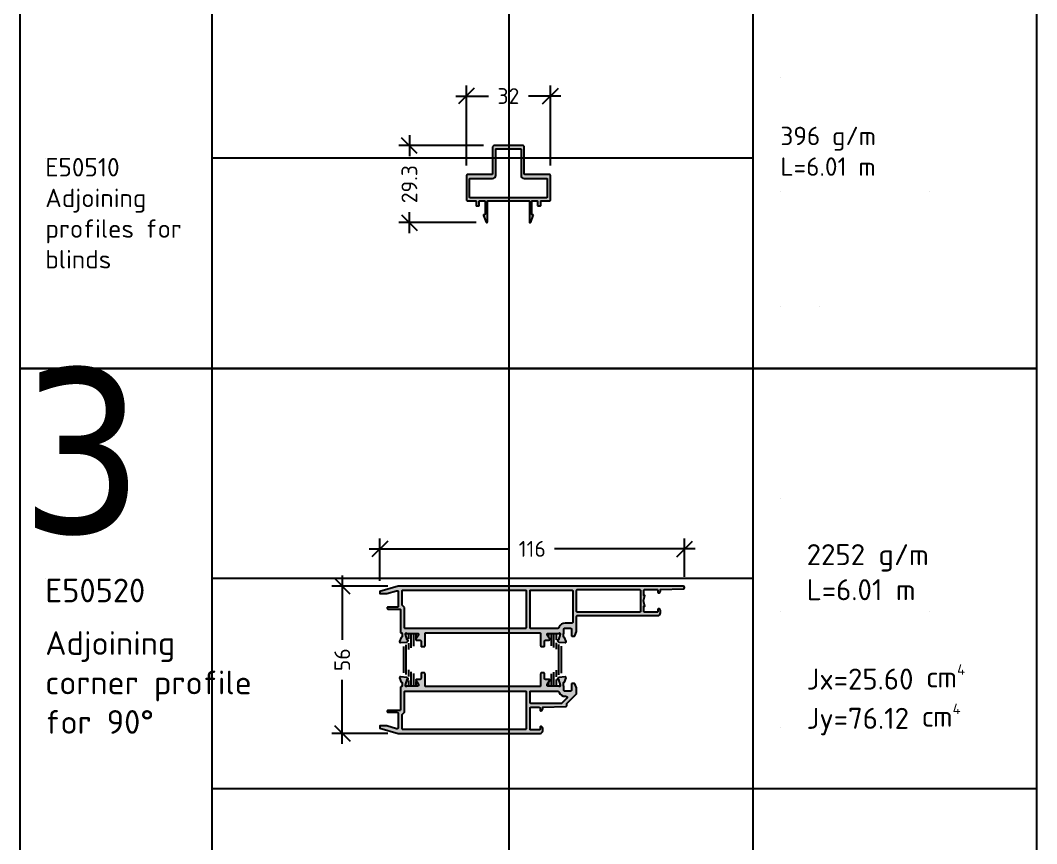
# Model space of a CAD drawing. Extents: x -4122 to 3414, y -5760 to 3840.
# Drawn here: x 555.1 to 941.9, y -180.8 to 132.4 of the extents above; entities that cross this region are included whole.
import ezdxf

# ---------------------------------------------------------------- set-up
doc = ezdxf.new("R2010")
doc.units = 0
doc.layers.get('0').update_dxf_attribs({"linetype": 'CONTINUOUS'})
doc.layers.get('DEFPOINTS').update_dxf_attribs({"linetype": 'CONTINUOUS'})
for name, color, linetype in [('ALUM', 7, 'CONTINUOUS'), ('DIM', 94, 'CONTINUOUS'), ('ETEM_AL-HATCH-2', 253, 'CONTINUOUS'), ('HATCH', 253, 'CONTINUOUS'), ('POLYAMIDS_HATCH', 7, 'CONTINUOUS'), ('TEXT', 7, 'CONTINUOUS'), ('UNMOVABLE', 4, 'CONTINUOUS')]:
    doc.layers.add(name, color=color, linetype=linetype)
doc.styles.add('ETEM_NAN', font='isocpeur.ttf')
doc.styles.get("Standard").update_dxf_attribs({"font": 'tahoma.ttf'})
doc.dimstyles.new('ETEM_ARCHITECTURE_STYLE$0', dxfattribs={"dimtxt": 2, "dimasz": 1, "dimexe": 1, "dimexo": 1, "dimgap": 1, "dimtad": 0, "dimdec": 1, "dimtxsty": 'ETEM_NAN', "dimblk": 'OBLIQUE', "dimcen": 0, "dimdle": 1, "dimclrd": 7, "dimclre": 7, "dimclrt": 7, "dimazin": 3, "dimtfac": 1, "dimtdec": 1, "dimtmove": 0, "dimatfit": 3, "dimtolj": 1, "dimtzin": 0})
pattern_1 = [(90, (-914.4454, -3201.7016), (-0.9525, 2e-16), [])]

# ---------------------------------------------------------------- blocks, each defined once
blk = doc.blocks.new('E_75_TEST_PAGE')
at = {"layer": 'DEFPOINTS'}
for p, q in [((73.06, -160), (73.06, 0)), ((185.93, 0), (185.93, -960)), ((289.27, -49.4), (289.27, -49.4)), ((9.49, -80), (9.49, -80)), ((278.81, -80), (73.06, -80)), ((289.27, -92.6), (289.27, -92.6)), ((345.86, -92.6), (345.86, -92.6)), ((289.27, -136.6), (289.27, -136.6)), ((304.27, -136.6), (304.27, -136.6)), ((73.06, -320), (73.06, -160)), ((73.06, -960), (73.06, -800)), ((289.27, -849.4), (289.27, -849.4)), ((9.49, -880), (9.49, -880)), ((278.81, -880), (73.06, -880)), ((289.27, -892.6), (289.27, -892.6)), ((345.86, -892.6), (345.86, -892.6)), ((289.27, -936.6), (289.27, -936.6)), ((304.27, -936.6), (304.27, -936.6))]:
    blk.add_line(p, q, dxfattribs=at)
at = {"layer": 'DEFPOINTS', "color": 3}
for p, q in [((278.81, 0), (278.81, -960)), ((386.8, -960), (386.8, 0)), ((386.8, -160), (73.06, -160))]:
    blk.add_line(p, q, dxfattribs=at)
blk.add_lwpolyline([(386.8, -960), (0, -960), (0, 0), (386.8, 0)], dxfattribs=at)
blk = doc.blocks.new('_OBLIQUE')
at = {"color": 0, "linetype": 'BYBLOCK'}
blk.add_line((-0.5, -0.5), (0.5, 0.5), dxfattribs=at)
blk = doc.blocks.new('*D48')
at = {"layer": 'DEFPOINTS', "color": 0}
for p in [(735.34, 84.72), (703.15, 55.42), (732.57, 55.42)]:
    blk.add_point(p, dxfattribs=at)
at = {"layer": 'DIM', "color": 7}
for p, q in [((703.15, 88.72), (703.15, 80.67)), ((731.34, 84.72), (699.15, 84.72)), ((703.15, 51.42), (703.15, 59.47)), ((728.57, 55.42), (699.15, 55.42))]:
    blk.add_line(p, q, dxfattribs=at)
at = {"layer": 'DIM', "color": 7, "xscale": 6, "yscale": 6, "zscale": 6}
for p, rotation in [((703.15, 84.72), 90), ((703.15, 55.42), 270)]:
    blk.add_blockref('_OBLIQUE', p, dxfattribs=dict(at, rotation=rotation))
at = {"layer": 'DIM', "color": 7, "insert": (703.15, 70.07), "char_height": 6, "attachment_point": 5, "rotation": 90, "style": 'ETEM_NAN'}
blk.add_mtext('29.3', dxfattribs=at)
blk = doc.blocks.new('*D49')
at = {"layer": 'DEFPOINTS', "color": 0}
for p in [(756.84, 103.58), (724.84, 73.22), (756.84, 73.22)]:
    blk.add_point(p, dxfattribs=at)
at = {"layer": 'DIM', "color": 7}
for p, q in [((724.84, 77.22), (724.84, 107.58)), ((756.84, 77.22), (756.84, 107.58)), ((720.84, 103.58), (733.24, 103.58)), ((760.84, 103.58), (748.44, 103.58))]:
    blk.add_line(p, q, dxfattribs=at)
at = {"layer": 'DIM', "color": 7, "xscale": 6, "yscale": 6, "zscale": 6, "rotation": 180}
blk.add_blockref('_OBLIQUE', (724.84, 103.58), dxfattribs=at)
at = {"layer": 'DIM', "color": 7, "xscale": 6, "yscale": 6, "zscale": 6}
blk.add_blockref('_OBLIQUE', (756.84, 103.58), dxfattribs=at)
at = {"layer": 'DIM', "color": 7, "insert": (740.84, 103.58), "char_height": 6, "attachment_point": 5, "style": 'ETEM_NAN'}
blk.add_mtext('32', dxfattribs=at)
blk = doc.blocks.new('*D275')
at = {"layer": 'DEFPOINTS', "color": 0}
for p in [(807.9, -68.68), (691.89, -84.85), (807.9, -83.35)]:
    blk.add_point(p, dxfattribs=at)
at = {"layer": 'DIM', "color": 7}
for p, q in [((691.89, -80.85), (691.89, -64.68)), ((807.9, -79.35), (807.9, -64.68)), ((687.89, -68.68), (741.4, -68.68)), ((811.9, -68.68), (758.4, -68.68))]:
    blk.add_line(p, q, dxfattribs=at)
at = {"layer": 'DIM', "color": 7, "xscale": 6, "yscale": 6, "zscale": 6, "rotation": 180}
blk.add_blockref('_OBLIQUE', (691.89, -68.68), dxfattribs=at)
at = {"layer": 'DIM', "color": 7, "xscale": 6, "yscale": 6, "zscale": 6}
blk.add_blockref('_OBLIQUE', (807.9, -68.68), dxfattribs=at)
at = {"layer": 'DIM', "color": 7, "insert": (749.9, -68.68), "char_height": 6, "attachment_point": 5, "style": 'ETEM_NAN'}
blk.add_mtext('116', dxfattribs=at)
blk = doc.blocks.new('*D276')
at = {"layer": 'DEFPOINTS', "color": 0}
for p in [(698.89, -82.85), (677.59, -138.85), (698.89, -138.85)]:
    blk.add_point(p, dxfattribs=at)
at = {"layer": 'DIM', "color": 7}
for p, q in [((677.59, -78.85), (677.59, -103.25)), ((694.89, -82.85), (673.59, -82.85)), ((677.59, -142.85), (677.59, -118.45)), ((694.89, -138.85), (673.59, -138.85))]:
    blk.add_line(p, q, dxfattribs=at)
at = {"layer": 'DIM', "color": 7, "xscale": 6, "yscale": 6, "zscale": 6}
for p, rotation in [((677.59, -82.85), 90), ((677.59, -138.85), 270)]:
    blk.add_blockref('_OBLIQUE', p, dxfattribs=dict(at, rotation=rotation))
at = {"layer": 'DIM', "color": 7, "insert": (677.59, -110.85), "char_height": 6, "attachment_point": 5, "rotation": 90, "style": 'ETEM_NAN'}
blk.add_mtext('56', dxfattribs=at)

msp = doc.modelspace()

# ---------------------------------------------------------------- hatches: boundary and pattern name
at = {"layer": 'ETEM_AL-HATCH-2'}
h = msp.add_hatch(color=256, dxfattribs=at)
edge = h.paths.add_edge_path()
edge.add_line((740.84, 63.72), (748.64, 63.72))
edge.add_arc((748.64, 63.52), 0.2, 0, 90, ccw=False)
edge.add_line((748.84, 63.52), (748.84, 55.67))
edge.add_arc((749.08, 55.67), 0.247, 180, 338.5681)
edge.add_line((749.31, 55.58), (750.32, 58.15))
edge.add_arc((750.14, 58.22), 0.2, 338.5681, 450)
edge.add_line((750.14, 58.42), (749.94, 58.42))
edge.add_arc((749.94, 58.62), 0.2, 180, 270, ccw=False)
edge.add_line((749.74, 58.62), (749.74, 63.52))
edge.add_arc((749.94, 63.52), 0.2, 90, 180, ccw=False)
edge.add_line((749.94, 63.72), (751.74, 63.72))
edge.add_arc((751.74, 63.52), 0.2, 0, 90, ccw=False)
edge.add_line((751.94, 63.52), (751.94, 62.02))
edge.add_arc((752.14, 62.02), 0.2, 180, 270)
edge.add_line((752.14, 61.82), (752.94, 61.82))
edge.add_arc((752.94, 62.02), 0.2, 270, 360)
edge.add_line((753.14, 62.02), (753.14, 63.52))
edge.add_arc((753.34, 63.52), 0.2, 90, 180, ccw=False)
edge.add_line((753.34, 63.72), (756.34, 63.72))
edge.add_arc((756.34, 64.22), 0.5, 270, 360)
edge.add_line((756.84, 64.22), (756.84, 68.72))
edge.add_line((756.84, 68.72), (756.84, 73.22))
edge.add_arc((756.34, 73.22), 0.5, 0, 90)
edge.add_line((756.34, 73.72), (747.14, 73.72))
edge.add_arc((747.14, 74.02), 0.3, 180, 270, ccw=False)
edge.add_line((746.84, 74.02), (746.84, 84.22))
edge.add_arc((746.34, 84.22), 0.5, 0, 90)
edge.add_line((746.34, 84.72), (740.84, 84.72))
edge.add_line((740.84, 84.72), (735.34, 84.72))
edge.add_arc((735.34, 84.22), 0.5, 90, 180)
edge.add_line((734.84, 84.22), (734.84, 74.02))
edge.add_arc((734.54, 74.02), 0.3, -90, 0, ccw=False)
edge.add_line((734.54, 73.72), (725.34, 73.72))
edge.add_arc((725.34, 73.22), 0.5, 90, 180)
edge.add_line((724.84, 73.22), (724.84, 68.72))
edge.add_line((724.84, 68.72), (724.84, 64.22))
edge.add_arc((725.34, 64.22), 0.5, 180, 270)
edge.add_line((725.34, 63.72), (728.34, 63.72))
edge.add_arc((728.34, 63.52), 0.2, 0, 90, ccw=False)
edge.add_line((728.54, 63.52), (728.54, 62.02))
edge.add_arc((728.74, 62.02), 0.2, 180, 270)
edge.add_line((728.74, 61.82), (729.54, 61.82))
edge.add_arc((729.54, 62.02), 0.2, 270, 360)
edge.add_line((729.74, 62.02), (729.74, 63.52))
edge.add_arc((729.94, 63.52), 0.2, 90, 180, ccw=False)
edge.add_line((729.94, 63.72), (731.74, 63.72))
edge.add_arc((731.74, 63.52), 0.2, 0, 90, ccw=False)
edge.add_line((731.94, 63.52), (731.94, 58.62))
edge.add_arc((731.74, 58.62), 0.2, 270, 360, ccw=False)
edge.add_line((731.74, 58.42), (731.54, 58.42))
edge.add_arc((731.54, 58.22), 0.2, 90, 201.4319)
edge.add_line((731.35, 58.15), (732.36, 55.58))
edge.add_arc((732.59, 55.67), 0.247, 201.4319, 360)
edge.add_line((732.84, 55.67), (732.84, 63.52))
edge.add_arc((733.04, 63.52), 0.2, 90, 180, ccw=False)
edge.add_line((733.04, 63.72), (740.84, 63.72))
edge = h.paths.add_edge_path(flags=16)
edge.add_line((740.84, 83.52), (745.44, 83.52))
edge.add_arc((745.44, 83.32), 0.2, 0, 90, ccw=False)
edge.add_line((745.64, 83.32), (745.64, 73.42))
edge.add_arc((746.84, 73.42), 1.2, 180, 270)
edge.add_line((746.84, 72.22), (755.44, 72.22))
edge.add_arc((755.44, 72.02), 0.2, 0, 90, ccw=False)
edge.add_line((755.64, 72.02), (755.64, 68.72))
edge.add_line((755.64, 68.72), (755.64, 65.12))
edge.add_arc((755.44, 65.12), 0.2, 270, 360, ccw=False)
edge.add_line((755.44, 64.92), (740.84, 64.92))
edge.add_line((740.84, 64.92), (726.24, 64.92))
edge.add_arc((726.24, 65.12), 0.2, 180, 270, ccw=False)
edge.add_line((726.04, 65.12), (726.04, 68.72))
edge.add_line((726.04, 68.72), (726.04, 72.02))
edge.add_arc((726.24, 72.02), 0.2, 90, 180, ccw=False)
edge.add_line((726.24, 72.22), (734.84, 72.22))
edge.add_arc((734.84, 73.42), 1.2, 270, 360)
edge.add_line((736.04, 73.42), (736.04, 83.32))
edge.add_arc((736.24, 83.32), 0.2, 90, 180, ccw=False)
edge.add_line((736.24, 83.52), (740.84, 83.52))
at = {"layer": 'HATCH'}
h = msp.add_hatch(color=256, dxfattribs=at)
h.dxf.hatch_style = 1
edge = h.paths.add_edge_path(flags=16)
edge.add_arc((759.3, -97.95), 1, 270, 335.6843, ccw=False)
edge.add_line((759.3, -98.95), (749.39, -98.95))
edge.add_arc((749.39, -98.65), 0.3, 180, 270, ccw=False)
edge.add_line((749.09, -98.65), (749.09, -84.65))
edge.add_arc((749.39, -84.65), 0.3, 90, 180, ccw=False)
edge.add_line((749.39, -84.35), (764.99, -84.35))
edge.add_arc((764.99, -84.65), 0.3, 0, 90, ccw=False)
edge.add_line((765.29, -84.65), (765.29, -96.65))
edge.add_arc((764.99, -96.65), 0.3, 270, 360, ccw=False)
edge.add_line((764.99, -96.95), (762.39, -96.95))
edge.add_arc((762.39, -99.35), 2.4, 90, 155.6843)
edge = h.paths.add_edge_path(flags=16)
edge.add_line((701.29, -90.95), (700.39, -90.05))
edge.add_line((700.39, -90.05), (700.39, -84.65))
edge.add_arc((700.69, -84.65), 0.3, 90, 180, ccw=False)
edge.add_line((700.69, -84.35), (747.29, -84.35))
edge.add_arc((747.29, -84.65), 0.3, 0, 90, ccw=False)
edge.add_line((747.59, -84.65), (747.59, -98.65))
edge.add_arc((747.29, -98.65), 0.3, 270, 360, ccw=False)
edge.add_line((747.29, -98.95), (701.59, -98.95))
edge.add_arc((701.59, -98.65), 0.3, 180, 270, ccw=False)
edge.add_line((701.29, -98.65), (701.29, -90.95))
edge = h.paths.add_edge_path(flags=16)
edge.add_line((766.79, -92.45), (766.79, -84.45))
edge.add_arc((767.09, -84.45), 0.3, 90, 180, ccw=False)
edge.add_line((767.09, -84.15), (790.8, -84.15))
edge.add_arc((790.8, -84.45), 0.3, 0, 90, ccw=False)
edge.add_line((791.1, -84.45), (791.1, -92.45))
edge.add_arc((790.8, -92.45), 0.3, 270, 360, ccw=False)
edge.add_line((790.8, -92.75), (767.09, -92.75))
edge.add_arc((767.09, -92.45), 0.3, 180, 270, ccw=False)
edge = h.paths.add_edge_path()
edge.add_line((698.89, -85.08), (698.89, -90.55))
edge.add_arc((698.59, -90.55), 0.3, 270, 360, ccw=False)
edge.add_line((698.59, -90.85), (694.99, -90.85))
edge.add_arc((694.99, -91.15), 0.3, 90, 180)
edge.add_line((694.69, -91.15), (694.69, -91.25))
edge.add_arc((694.99, -91.25), 0.3, 180, 270)
edge.add_line((694.99, -91.55), (699.49, -91.55))
edge.add_arc((699.49, -91.85), 0.3, 0, 90, ccw=False)
edge.add_line((699.79, -91.85), (699.79, -100.35))
edge.add_arc((700.09, -100.35), 0.3, 180, 270)
edge.add_line((700.09, -100.65), (700.29, -100.65))
edge.add_line((700.29, -100.65), (700.29, -100.85))
edge.add_line((700.29, -100.85), (700.39, -100.85))
edge.add_line((700.39, -100.85), (700.39, -102.05))
edge.add_arc((700.09, -102.05), 0.3, 270, 360, ccw=False)
edge.add_line((700.09, -102.35), (699.99, -102.35))
edge.add_line((699.99, -102.35), (699.41, -103.95))
edge.add_arc((699.69, -104.05), 0.3, 160, 275)
edge.add_line((699.72, -104.35), (702.2, -104.13))
edge.add_line((702.2, -104.13), (702.64, -103.7))
edge.add_arc((702.49, -103.56), 0.2, 315, 435)
edge.add_line((702.55, -103.37), (702.27, -103.29))
edge.add_line((702.27, -103.29), (701.69, -101.15))
edge.add_line((701.69, -101.15), (701.69, -100.85))
edge.add_arc((701.89, -100.85), 0.2, 0, 180, ccw=False)
edge.add_line((702.09, -100.85), (706.39, -100.85))
edge.add_arc((706.39, -101.05), 0.2, 0, 90, ccw=False)
edge.add_line((706.59, -101.05), (706.59, -101.45))
edge.add_line((706.59, -101.45), (705.62, -103.05))
edge.add_arc((705.79, -103.15), 0.2, 148.6882, 270)
edge.add_line((705.79, -103.35), (707.1, -103.35))
edge.add_arc((707.1, -103.85), 0.5, 0, 90, ccw=False)
edge.add_line((707.6, -103.85), (707.6, -105.55))
edge.add_arc((707.9, -105.55), 0.3, 180, 270)
edge.add_line((707.9, -105.85), (708.8, -105.85))
edge.add_arc((708.8, -105.55), 0.3, 270, 360)
edge.add_line((709.1, -105.55), (709.1, -100.95))
edge.add_arc((709.4, -100.95), 0.3, 90, 180, ccw=False)
edge.add_line((709.4, -100.65), (752.79, -100.65))
edge.add_arc((752.79, -100.95), 0.3, 0, 90, ccw=False)
edge.add_line((753.09, -100.95), (753.09, -105.55))
edge.add_arc((753.39, -105.55), 0.3, 180, 270)
edge.add_line((753.39, -105.85), (754.29, -105.85))
edge.add_arc((754.29, -105.55), 0.3, 270, 360)
edge.add_line((754.59, -105.55), (754.59, -103.85))
edge.add_arc((755.09, -103.85), 0.5, 90, 180, ccw=False)
edge.add_line((755.09, -103.35), (756.39, -103.35))
edge.add_arc((756.39, -103.15), 0.2, 270, 391.3118)
edge.add_line((756.57, -103.05), (755.59, -101.45))
edge.add_line((755.59, -101.45), (755.59, -101.05))
edge.add_arc((755.79, -101.05), 0.2, 90, 180, ccw=False)
edge.add_line((755.79, -100.85), (760.09, -100.85))
edge.add_arc((760.29, -100.85), 0.2, 0, 180, ccw=False)
edge.add_line((760.49, -100.85), (760.49, -101.15))
edge.add_line((760.49, -101.15), (759.92, -103.29))
edge.add_line((759.92, -103.29), (759.64, -103.37))
edge.add_arc((759.69, -103.56), 0.2, 105, 225)
edge.add_line((759.55, -103.7), (759.99, -104.13))
edge.add_line((759.99, -104.13), (762.47, -104.35))
edge.add_arc((762.49, -104.05), 0.3, 265, 380)
edge.add_line((762.78, -103.95), (762.2, -102.35))
edge.add_line((762.2, -102.35), (762.09, -102.35))
edge.add_arc((762.09, -102.05), 0.3, 180, 270, ccw=False)
edge.add_line((761.79, -102.05), (761.79, -100.85))
edge.add_line((761.79, -100.85), (761.89, -100.85))
edge.add_line((761.89, -100.85), (761.89, -99.35))
edge.add_arc((762.39, -99.35), 0.5, 90, 180, ccw=False)
edge.add_line((762.39, -98.85), (764.39, -98.85))
edge.add_arc((764.39, -99.35), 0.5, 0, 90, ccw=False)
edge.add_line((764.89, -99.35), (764.89, -101.65))
edge.add_arc((765.09, -101.65), 0.2, 180, 270)
edge.add_line((765.09, -101.85), (765.89, -101.85))
edge.add_arc((765.89, -101.65), 0.2, 270, 336.3706)
edge.add_line((766.08, -101.73), (766.78, -100.13))
edge.add_arc((766.59, -100.05), 0.2, 336.3706, 360)
edge.add_line((766.79, -100.05), (766.79, -94.35))
edge.add_arc((767.09, -94.35), 0.3, 90, 180, ccw=False)
edge.add_line((767.09, -94.05), (797.7, -94.05))
edge.add_arc((797.7, -93.05), 1, 270, 360)
edge.add_line((798.7, -93.05), (798.7, -92.15))
edge.add_arc((798, -92.15), 0.7, 360, 450)
edge.add_arc((798, -91.75), 0.3, 90, 180)
edge.add_line((797.7, -91.75), (797.7, -92.45))
edge.add_arc((797.4, -92.45), 0.3, 270, 360, ccw=False)
edge.add_line((797.4, -92.75), (792.7, -92.75))
edge.add_arc((792.7, -92.45), 0.3, 180, 270, ccw=False)
edge.add_line((792.4, -92.45), (792.4, -90.45))
edge.add_line((792.4, -90.45), (792.7, -90.45))
edge.add_line((792.7, -90.45), (792.3, -88.45))
edge.add_line((792.3, -88.45), (792.7, -86.45))
edge.add_line((792.7, -86.45), (792.4, -86.45))
edge.add_line((792.4, -86.45), (792.4, -84.45))
edge.add_arc((792.7, -84.45), 0.3, 90, 180, ccw=False)
edge.add_line((792.7, -84.15), (797.4, -84.15))
edge.add_arc((797.4, -84.45), 0.3, 0, 90, ccw=False)
edge.add_line((797.7, -84.45), (797.7, -85.15))
edge.add_arc((798, -85.15), 0.3, 180, 270)
edge.add_arc((798, -84.75), 0.7, 270, 360)
edge.add_line((798.7, -84.75), (798.7, -84.15))
edge.add_line((798.7, -84.15), (807.42, -83.85))
edge.add_arc((807.4, -83.35), 0.5, 271.973, 450)
edge.add_line((807.4, -82.85), (698.89, -82.85))
edge.add_line((698.89, -82.85), (691.89, -84.85))
edge.add_line((691.89, -84.85), (691.89, -85.65))
edge.add_line((691.89, -85.65), (694.58, -85.65))
edge.add_line((694.58, -85.65), (698.26, -84.6))
edge.add_arc((698.39, -85.08), 0.5, 0, 106.0593, ccw=False)
h = msp.add_hatch(color=256, dxfattribs=at)
h.dxf.hatch_style = 1
edge = h.paths.add_edge_path(flags=16)
edge.add_arc((700.69, -137.05), 0.3, 180, 270, ccw=False)
edge.add_line((700.39, -137.05), (700.39, -131.65))
edge.add_line((700.39, -131.65), (701.29, -130.75))
edge.add_line((701.29, -130.75), (701.29, -123.05))
edge.add_arc((701.59, -123.05), 0.3, 90, 180, ccw=False)
edge.add_line((701.59, -122.75), (747.29, -122.75))
edge.add_arc((747.29, -123.05), 0.3, 0, 90, ccw=False)
edge.add_line((747.59, -123.05), (747.59, -137.05))
edge.add_arc((747.29, -137.05), 0.3, 270, 360, ccw=False)
edge.add_line((747.29, -137.35), (700.69, -137.35))
edge = h.paths.add_edge_path(flags=16)
edge.add_line((763.06, -125.44), (761.05, -127.45))
edge.add_line((761.05, -127.45), (749.39, -127.45))
edge.add_arc((749.39, -127.15), 0.3, 180, 270, ccw=False)
edge.add_line((749.09, -127.15), (749.09, -123.05))
edge.add_arc((749.39, -123.05), 0.3, 90, 180, ccw=False)
edge.add_line((749.39, -122.75), (759.3, -122.75))
edge.add_arc((759.3, -123.75), 1, 24.3157, 90, ccw=False)
edge.add_arc((762.39, -122.35), 2.4, 204.3157, 270)
edge.add_line((762.39, -124.75), (762.78, -124.75))
edge.add_arc((762.78, -125.15), 0.4, -45, 90, ccw=False)
edge = h.paths.add_edge_path()
edge.add_arc((708.8, -116.15), 0.3, 360, 450)
edge.add_line((708.8, -115.85), (707.9, -115.85))
edge.add_arc((707.9, -116.15), 0.3, 90, 180)
edge.add_line((707.6, -116.15), (707.6, -117.85))
edge.add_arc((707.1, -117.85), 0.5, 270, 360, ccw=False)
edge.add_line((707.1, -118.35), (705.79, -118.35))
edge.add_arc((705.79, -118.55), 0.2, 90, 211.3118)
edge.add_line((705.62, -118.66), (706.59, -120.25))
edge.add_line((706.59, -120.25), (706.59, -120.65))
edge.add_arc((706.39, -120.65), 0.2, 270, 360, ccw=False)
edge.add_line((706.39, -120.85), (702.09, -120.85))
edge.add_arc((701.89, -120.85), 0.2, 180, 360, ccw=False)
edge.add_line((701.69, -120.85), (701.69, -120.55))
edge.add_line((701.69, -120.55), (702.27, -118.41))
edge.add_line((702.27, -118.41), (702.55, -118.34))
edge.add_arc((702.49, -118.15), 0.2, 285, 405)
edge.add_line((702.64, -118.01), (702.2, -117.57))
edge.add_line((702.2, -117.57), (699.72, -117.35))
edge.add_arc((699.69, -117.65), 0.3, 85, 200)
edge.add_line((699.41, -117.76), (699.99, -119.35))
edge.add_line((699.99, -119.35), (700.09, -119.35))
edge.add_arc((700.09, -119.65), 0.3, 0, 90, ccw=False)
edge.add_line((700.39, -119.65), (700.39, -120.85))
edge.add_line((700.39, -120.85), (700.29, -121.05))
edge.add_line((700.29, -121.05), (700.09, -121.05))
edge.add_arc((700.09, -121.35), 0.3, 90, 180)
edge.add_line((699.79, -121.35), (699.79, -129.85))
edge.add_arc((699.49, -129.85), 0.3, -90, 0, ccw=False)
edge.add_line((699.49, -130.15), (694.99, -130.15))
edge.add_arc((694.99, -130.45), 0.3, 90, 180)
edge.add_line((694.69, -130.45), (694.69, -130.55))
edge.add_arc((694.99, -130.55), 0.3, 180, 270)
edge.add_line((694.99, -130.85), (698.59, -130.85))
edge.add_arc((698.59, -131.15), 0.3, 0, 90, ccw=False)
edge.add_line((698.89, -131.15), (698.89, -136.63))
edge.add_arc((698.39, -136.63), 0.5, -105.9454, 0, ccw=False)
edge.add_line((698.26, -137.11), (694.55, -136.05))
edge.add_line((694.55, -136.05), (691.89, -136.05))
edge.add_line((691.89, -136.05), (691.89, -136.85))
edge.add_line((691.89, -136.85), (698.89, -138.85))
edge.add_line((698.89, -138.85), (752.89, -138.85))
edge.add_arc((752.89, -137.85), 1, 270, 360)
edge.add_line((753.89, -137.85), (753.89, -136.95))
edge.add_arc((753.19, -136.95), 0.7, 0, 90)
edge.add_arc((753.19, -136.55), 0.3, 90, 180)
edge.add_line((752.89, -136.55), (752.89, -137.25))
edge.add_arc((752.59, -137.25), 0.3, 270, 360, ccw=False)
edge.add_line((752.59, -137.55), (749.39, -137.55))
edge.add_arc((749.39, -137.25), 0.3, 180, 270, ccw=False)
edge.add_line((749.09, -137.25), (749.09, -129.25))
edge.add_arc((749.39, -129.25), 0.3, 90, 180, ccw=False)
edge.add_line((749.39, -128.95), (752.59, -128.95))
edge.add_arc((752.59, -129.25), 0.3, 0, 90, ccw=False)
edge.add_line((752.89, -129.25), (752.89, -129.95))
edge.add_arc((753.19, -129.95), 0.3, 180, 270)
edge.add_arc((753.19, -129.55), 0.7, 270, 360)
edge.add_line((753.89, -129.55), (753.89, -128.95))
edge.add_line((753.89, -128.95), (762.64, -128.63))
edge.add_arc((762.62, -128.13), 0.5, 272.2211, 366.4907)
edge.add_line((763.12, -128.08), (763.12, -127.5))
edge.add_line((763.12, -127.5), (766.5, -124.12))
edge.add_arc((765.79, -123.41), 1, 315, 360)
edge.add_line((766.79, -123.41), (766.79, -121.65))
edge.add_arc((766.59, -121.65), 0.2, 0, 23.6294)
edge.add_line((766.78, -121.57), (766.08, -119.97))
edge.add_arc((765.89, -120.05), 0.2, 23.6294, 90)
edge.add_line((765.89, -119.85), (765.09, -119.85))
edge.add_arc((765.09, -120.05), 0.2, 90, 180)
edge.add_line((764.89, -120.05), (764.89, -122.35))
edge.add_arc((764.39, -122.35), 0.5, -90, 0, ccw=False)
edge.add_line((764.39, -122.85), (762.39, -122.85))
edge.add_arc((762.39, -122.35), 0.5, 180, 270, ccw=False)
edge.add_line((761.89, -122.35), (761.89, -120.85))
edge.add_line((761.89, -120.85), (761.79, -120.85))
edge.add_line((761.79, -120.85), (761.79, -119.65))
edge.add_arc((762.09, -119.65), 0.3, 90, 180, ccw=False)
edge.add_line((762.09, -119.35), (762.2, -119.35))
edge.add_line((762.2, -119.35), (762.78, -117.76))
edge.add_arc((762.49, -117.65), 0.3, 340, 455)
edge.add_line((762.47, -117.35), (759.99, -117.57))
edge.add_line((759.99, -117.57), (759.55, -118.01))
edge.add_arc((759.69, -118.15), 0.2, 135, 255)
edge.add_line((759.64, -118.34), (759.92, -118.41))
edge.add_line((759.92, -118.41), (760.49, -120.55))
edge.add_line((760.49, -120.55), (760.49, -120.85))
edge.add_arc((760.29, -120.85), 0.2, 180, 360, ccw=False)
edge.add_line((760.09, -120.85), (755.79, -120.85))
edge.add_arc((755.79, -120.65), 0.2, 180, 270, ccw=False)
edge.add_line((755.59, -120.65), (755.59, -120.25))
edge.add_line((755.59, -120.25), (756.57, -118.66))
edge.add_arc((756.39, -118.55), 0.2, 328.6882, 450)
edge.add_line((756.39, -118.35), (755.09, -118.35))
edge.add_arc((755.09, -117.85), 0.5, 180, 270, ccw=False)
edge.add_line((754.59, -117.85), (754.59, -116.15))
edge.add_arc((754.29, -116.15), 0.3, 360, 450)
edge.add_line((754.29, -115.85), (753.39, -115.85))
edge.add_arc((753.39, -116.15), 0.3, 90, 180)
edge.add_line((753.09, -116.15), (753.09, -120.75))
edge.add_arc((752.79, -120.75), 0.3, -90, 0, ccw=False)
edge.add_line((752.79, -121.05), (709.4, -121.05))
edge.add_arc((709.4, -120.75), 0.3, 180, 270, ccw=False)
edge.add_line((709.1, -120.75), (709.1, -116.15))
at = {"layer": 'POLYAMIDS_HATCH', "ltscale": 0.1}
h = msp.add_hatch(dxfattribs=at)
h.set_pattern_fill('ANSI31', color=256, scale=0.3, angle=45)
h.set_pattern_definition(pattern_1)
edge = h.paths.add_edge_path()
edge.add_line((702.34, -110.85), (702.34, -107.46))
edge.add_arc((702.54, -107.46), 0.2, 125, 180, ccw=False)
edge.add_line((702.43, -107.29), (705.02, -105.48))
edge.add_arc((704.84, -105.24), 0.3, 305, 360)
edge.add_line((705.14, -105.24), (705.14, -104.01))
edge.add_arc((706.34, -104.01), 1.2, 150, 180, ccw=False)
edge.add_line((705.31, -103.41), (706.34, -101.61))
edge.add_line((706.34, -101.61), (706.34, -101.25))
edge.add_arc((705.94, -101.25), 0.4, 0, 90)
edge.add_line((705.94, -100.85), (702.54, -100.85))
edge.add_arc((702.54, -101.25), 0.4, 90, 180)
edge.add_line((702.14, -101.25), (702.14, -101.61))
edge.add_line((702.14, -101.61), (702.98, -103.07))
edge.add_arc((701.94, -103.67), 1.2, 0, 30, ccw=False)
edge.add_line((703.14, -103.67), (703.14, -104.25))
edge.add_arc((702.94, -104.25), 0.2, -55, 0, ccw=False)
edge.add_line((703.06, -104.41), (700.47, -106.22))
edge.add_arc((700.64, -106.47), 0.3, 125, 180)
edge.add_line((700.34, -106.47), (700.34, -110.85))
edge.add_line((700.34, -110.85), (700.34, -115.24))
edge.add_arc((700.64, -115.24), 0.3, 180, 235)
edge.add_line((700.47, -115.48), (703.06, -117.29))
edge.add_arc((702.94, -117.46), 0.2, 0, 55, ccw=False)
edge.add_line((703.14, -117.46), (703.14, -118.04))
edge.add_arc((701.94, -118.04), 1.2, 330, 360, ccw=False)
edge.add_line((702.98, -118.64), (702.14, -120.09))
edge.add_line((702.14, -120.09), (702.14, -120.45))
edge.add_arc((702.54, -120.45), 0.4, 180, 270)
edge.add_line((702.54, -120.85), (705.94, -120.85))
edge.add_arc((705.94, -120.45), 0.4, 270, 360)
edge.add_line((706.34, -120.45), (706.34, -120.09))
edge.add_line((706.34, -120.09), (705.31, -118.29))
edge.add_arc((706.34, -117.69), 1.2, 180, 210, ccw=False)
edge.add_line((705.14, -117.69), (705.14, -116.47))
edge.add_arc((704.84, -116.47), 0.3, 360, 415)
edge.add_line((705.02, -116.22), (702.43, -114.41))
edge.add_arc((702.54, -114.25), 0.2, 180, 235, ccw=False)
edge.add_line((702.34, -114.25), (702.34, -110.85))
h = msp.add_hatch(dxfattribs=at)
h.set_pattern_fill('ANSI31', color=256, scale=0.3, angle=45)
h.set_pattern_definition(pattern_1)
edge = h.paths.add_edge_path()
edge.add_line((759.84, -107.46), (759.84, -110.85))
edge.add_line((759.84, -110.85), (759.84, -114.25))
edge.add_arc((759.64, -114.25), 0.2, -55, 0, ccw=False)
edge.add_line((759.76, -114.41), (757.17, -116.22))
edge.add_arc((757.34, -116.47), 0.3, 125, 180)
edge.add_line((757.04, -116.47), (757.04, -117.69))
edge.add_arc((755.84, -117.69), 1.2, 330, 360, ccw=False)
edge.add_line((756.88, -118.29), (755.84, -120.09))
edge.add_line((755.84, -120.09), (755.84, -120.45))
edge.add_arc((756.24, -120.45), 0.4, 180, 270)
edge.add_line((756.24, -120.85), (759.64, -120.85))
edge.add_arc((759.64, -120.45), 0.4, 270, 360)
edge.add_line((760.04, -120.45), (760.04, -120.09))
edge.add_line((760.04, -120.09), (759.21, -118.64))
edge.add_arc((760.24, -118.04), 1.2, 180, 210, ccw=False)
edge.add_line((759.04, -118.04), (759.04, -117.46))
edge.add_arc((759.24, -117.46), 0.2, 125, 180, ccw=False)
edge.add_line((759.13, -117.29), (761.72, -115.48))
edge.add_arc((761.54, -115.24), 0.3, 305, 360)
edge.add_line((761.84, -115.24), (761.84, -110.85))
edge.add_line((761.84, -110.85), (761.84, -106.47))
edge.add_arc((761.54, -106.47), 0.3, 360, 415)
edge.add_line((761.72, -106.22), (759.13, -104.41))
edge.add_arc((759.24, -104.25), 0.2, 180, 235, ccw=False)
edge.add_line((759.04, -104.25), (759.04, -103.67))
edge.add_arc((760.24, -103.67), 1.2, 150, 180, ccw=False)
edge.add_line((759.21, -103.07), (760.04, -101.61))
edge.add_line((760.04, -101.61), (760.04, -101.25))
edge.add_arc((759.64, -101.25), 0.4, 0, 90)
edge.add_line((759.64, -100.85), (756.24, -100.85))
edge.add_arc((756.24, -101.25), 0.4, 90, 180)
edge.add_line((755.84, -101.25), (755.84, -101.61))
edge.add_line((755.84, -101.61), (756.88, -103.41))
edge.add_arc((755.84, -104.01), 1.2, 0, 30, ccw=False)
edge.add_line((757.04, -104.01), (757.04, -105.24))
edge.add_arc((757.34, -105.24), 0.3, 180, 235)
edge.add_line((757.17, -105.48), (759.76, -107.29))
edge.add_arc((759.64, -107.46), 0.2, 0, 55, ccw=False)

# ---------------------------------------------------------------- linework, layer by layer
at = {"layer": 'ALUM'}
for p, q in [((753.19, -130.25), (753.19, -130.25)), ((753.19, -130.25), (753.19, -130.25)), ((753.19, -130.25), (753.19, -130.25)), ((753.19, -136.25), (753.19, -136.25)), ((753.19, -136.25), (753.19, -136.25))]:
    msp.add_line(p, q, dxfattribs=at)
for points in [[(740.84, 63.72), (748.64, 63.72, -0.414214), (748.84, 63.52), (748.84, 55.67, 0.828508), (749.31, 55.58), (750.32, 58.15, 0.528534), (750.14, 58.42), (749.94, 58.42, -0.414214), (749.74, 58.62), (749.74, 63.52, -0.414214), (749.94, 63.72), (751.74, 63.72, -0.414214), (751.94, 63.52), (751.94, 62.02, 0.414214), (752.14, 61.82), (752.94, 61.82, 0.414214), (753.14, 62.02), (753.14, 63.52, -0.414214), (753.34, 63.72), (756.34, 63.72, 0.414214), (756.84, 64.22), (756.84, 68.72), (756.84, 73.22, 0.414214), (756.34, 73.72), (747.14, 73.72, -0.414214), (746.84, 74.02), (746.84, 84.22, 0.414214), (746.34, 84.72), (740.84, 84.72), (735.34, 84.72, 0.414214), (734.84, 84.22), (734.84, 74.02, -0.414214), (734.54, 73.72), (725.34, 73.72, 0.414214), (724.84, 73.22), (724.84, 68.72), (724.84, 64.22, 0.414214), (725.34, 63.72), (728.34, 63.72, -0.414214), (728.54, 63.52), (728.54, 62.02, 0.414214), (728.74, 61.82), (729.54, 61.82, 0.414214), (729.74, 62.02), (729.74, 63.52, -0.414214), (729.94, 63.72), (731.74, 63.72, -0.414214), (731.94, 63.52), (731.94, 58.62, -0.414214), (731.74, 58.42), (731.54, 58.42, 0.528534), (731.35, 58.15), (732.36, 55.58, 0.828508), (732.84, 55.67), (732.84, 63.52, -0.414214), (733.04, 63.72)], [(740.84, 83.52), (745.44, 83.52, -0.414214), (745.64, 83.32), (745.64, 73.42, 0.414214), (746.84, 72.22), (755.44, 72.22, -0.414214), (755.64, 72.02), (755.64, 68.72), (755.64, 65.12, -0.414214), (755.44, 64.92), (740.84, 64.92), (726.24, 64.92, -0.414214), (726.04, 65.12), (726.04, 68.72), (726.04, 72.02, -0.414214), (726.24, 72.22), (734.84, 72.22, 0.414214), (736.04, 73.42), (736.04, 83.32, -0.414214), (736.24, 83.52)], [(698.89, -85.08), (698.89, -90.55, -0.414214), (698.59, -90.85), (694.99, -90.85, 0.414214), (694.69, -91.15), (694.69, -91.25, 0.414214), (694.99, -91.55), (699.49, -91.55, -0.414214), (699.79, -91.85), (699.79, -100.35, 0.414214), (700.09, -100.65), (700.29, -100.65), (700.29, -100.85), (700.39, -100.85), (700.39, -102.05, -0.414214), (700.09, -102.35), (699.99, -102.35), (699.41, -103.95, 0.548619), (699.72, -104.35), (702.2, -104.13), (702.64, -103.7, 0.57735), (702.55, -103.37), (702.27, -103.29), (701.69, -101.15), (701.69, -100.85, -1), (702.09, -100.85), (706.39, -100.85, -0.414214), (706.59, -101.05), (706.59, -101.45), (705.62, -103.05, 0.585007), (705.79, -103.35), (707.1, -103.35, -0.414214), (707.6, -103.85), (707.6, -105.55, 0.414214), (707.9, -105.85), (708.8, -105.85, 0.414214), (709.1, -105.55), (709.1, -100.95, -0.414214), (709.4, -100.65), (752.79, -100.65, -0.414214), (753.09, -100.95), (753.09, -105.55, 0.414214), (753.39, -105.85), (754.29, -105.85, 0.414214), (754.59, -105.55), (754.59, -103.85, -0.414214), (755.09, -103.35), (756.39, -103.35, 0.585007), (756.57, -103.05), (755.59, -101.45), (755.59, -101.05, -0.414214), (755.79, -100.85), (760.09, -100.85, -1), (760.49, -100.85), (760.49, -101.15), (759.92, -103.29), (759.64, -103.37, 0.57735), (759.55, -103.7), (759.99, -104.13), (762.47, -104.35, 0.548619), (762.78, -103.95), (762.2, -102.35), (762.09, -102.35, -0.414214), (761.79, -102.05), (761.79, -100.85), (761.89, -100.85), (761.89, -99.35, -0.414214), (762.39, -98.85), (764.39, -98.85, -0.414214), (764.89, -99.35), (764.89, -101.65, 0.414214), (765.09, -101.85), (765.89, -101.85, 0.297973), (766.08, -101.73), (766.78, -100.13, 0.10347), (766.79, -100.05), (766.79, -94.35, -0.414214), (767.09, -94.05), (797.7, -94.05, 0.414214), (798.7, -93.05), (798.7, -92.15, 0.414214), (798, -91.45), (798, -91.45, 0.414214), (797.7, -91.75), (797.7, -92.45, -0.414214), (797.4, -92.75), (792.7, -92.75, -0.414214), (792.4, -92.45), (792.4, -90.45), (792.7, -90.45), (792.3, -88.45), (792.7, -86.45), (792.4, -86.45), (792.4, -84.45, -0.414214), (792.7, -84.15), (797.4, -84.15, -0.414214), (797.7, -84.45), (797.7, -85.15, 0.414214), (798, -85.45), (798, -85.45, 0.414214), (798.7, -84.75), (798.7, -84.15), (807.42, -83.85, 0.982929), (807.4, -82.85), (698.89, -82.85), (691.89, -84.85), (691.89, -85.65), (694.58, -85.65), (698.26, -84.6, -0.498905)], [(701.29, -90.95), (700.39, -90.05), (700.39, -84.65, -0.414214), (700.69, -84.35), (747.29, -84.35, -0.414214), (747.59, -84.65), (747.59, -98.65, -0.414214), (747.29, -98.95), (701.59, -98.95, -0.414214), (701.29, -98.65)], [(760.21, -98.36, -0.294716), (759.3, -98.95), (749.39, -98.95, -0.414214), (749.09, -98.65), (749.09, -84.65, -0.414214), (749.39, -84.35), (764.99, -84.35, -0.414214), (765.29, -84.65), (765.29, -96.65, -0.414214), (764.99, -96.95), (762.39, -96.95, 0.294716)], [(766.79, -92.45), (766.79, -84.45, -0.414214), (767.09, -84.15), (790.8, -84.15, -0.414214), (791.1, -84.45), (791.1, -92.45, -0.414214), (790.8, -92.75), (767.09, -92.75, -0.414214)], [(709.1, -116.15, 0.414214), (708.8, -115.85), (707.9, -115.85, 0.414214), (707.6, -116.15), (707.6, -117.85, -0.414214), (707.1, -118.35), (705.79, -118.35, 0.585007), (705.62, -118.66), (706.59, -120.25), (706.59, -120.65, -0.414214), (706.39, -120.85), (702.09, -120.85, -1), (701.69, -120.85), (701.69, -120.55), (702.27, -118.41), (702.55, -118.34, 0.57735), (702.64, -118.01), (702.2, -117.57), (699.72, -117.35, 0.548619), (699.41, -117.76), (699.99, -119.35), (700.09, -119.35, -0.414214), (700.39, -119.65), (700.39, -120.85), (700.29, -121.05), (700.09, -121.05, 0.414214), (699.79, -121.35), (699.79, -129.85, -0.414214), (699.49, -130.15), (694.99, -130.15, 0.414214), (694.69, -130.45), (694.69, -130.55, 0.414214), (694.99, -130.85), (698.59, -130.85, -0.414214), (698.89, -131.15), (698.89, -136.63, -0.498284), (698.26, -137.11), (694.55, -136.05), (691.89, -136.05), (691.89, -136.85), (698.89, -138.85), (752.89, -138.85, 0.414214), (753.89, -137.85), (753.89, -136.95, 0.414214), (753.19, -136.25, 0.414214), (752.89, -136.55), (752.89, -137.25, -0.414214), (752.59, -137.55), (749.39, -137.55, -0.414214), (749.09, -137.25), (749.09, -129.25, -0.414214), (749.39, -128.95), (752.59, -128.95, -0.414214), (752.89, -129.25), (752.89, -129.95, 0.414214), (753.19, -130.25, 0.414214), (753.89, -129.55), (753.89, -128.95), (762.64, -128.63, 0.436212), (763.12, -128.08), (763.12, -127.5), (766.5, -124.12, 0.198912), (766.79, -123.41), (766.79, -121.65, 0.10347), (766.78, -121.57), (766.08, -119.97, 0.297973), (765.89, -119.85), (765.09, -119.85, 0.414214), (764.89, -120.05), (764.89, -122.35, -0.414214), (764.39, -122.85), (762.39, -122.85, -0.414214), (761.89, -122.35), (761.89, -120.85), (761.79, -120.85), (761.79, -119.65, -0.414214), (762.09, -119.35), (762.2, -119.35), (762.78, -117.76, 0.548619), (762.47, -117.35), (759.99, -117.57), (759.55, -118.01, 0.57735), (759.64, -118.34), (759.92, -118.41), (760.49, -120.55), (760.49, -120.85, -1), (760.09, -120.85), (755.79, -120.85, -0.414214), (755.59, -120.65), (755.59, -120.25), (756.57, -118.66, 0.585007), (756.39, -118.35), (755.09, -118.35, -0.414214), (754.59, -117.85), (754.59, -116.15, 0.414214), (754.29, -115.85), (753.39, -115.85, 0.414214), (753.09, -116.15), (753.09, -120.75, -0.414214), (752.79, -121.05), (709.4, -121.05, -0.414214), (709.1, -120.75)], [(700.69, -137.35, -0.414214), (700.39, -137.05), (700.39, -131.65), (701.29, -130.75), (701.29, -123.05, -0.414214), (701.59, -122.75), (747.29, -122.75, -0.414214), (747.59, -123.05), (747.59, -137.05, -0.414214), (747.29, -137.35)], [(763.06, -125.44), (761.05, -127.45), (749.39, -127.45, -0.414214), (749.09, -127.15), (749.09, -123.05, -0.414214), (749.39, -122.75), (759.3, -122.75, -0.294716), (760.21, -123.34, 0.294716), (762.39, -124.75), (762.78, -124.75, -0.668179)]]:
    msp.add_lwpolyline(points, format="xyb", close=True, dxfattribs=at)

# ---------------------------------------------------------------- block references
at = {"layer": 'UNMOVABLE'}
for p in [(555.08, 960), (555.08, 0)]:
    msp.add_blockref('E_75_TEST_PAGE', p, dxfattribs=at)

# ---------------------------------------------------------------- texts
at = {"layer": 'TEXT', "attachment_point": 1, "style": 'ETEM_NAN'}
for s, insert, char_height, width in [('{\\C7;396 g/m\\PL=6.01 m}', (844.35, 91.91), 7, 47.9665), ('{\\fISOCPEUR|b0|i0|c161|p34;E50510\\fISOCPEUR|b1|i0|c204|p34;\\P}Adjoining profiles for blinds', (564.57, 80), 7, 75.2265), ('{\\fISOCPEUR|b1|i0|c161|p34;E505\\fISOCPEUR|b1|i0|c0|p34;2\\fISOCPEUR|b1|i0|c161|p34;0}', (564.57, -80), 9, 47.9665), ('Adjoining corner profile for 90°', (564.57, -100), 9, 78.864), ('Jx=25.60 {\\A1;\\fISOCPEUR|b0|i0|c204|p34;\\C256;с\\fISOCPEUR|b0|i0|c161|p34;m\\H0.5x;\\C7;\\S4^  ;}\\PJy=76.12 {\\A1;\\fISOCPEUR|b0|i0|c204|p34;\\C256;с\\fISOCPEUR|b0|i0|c161|p34;m\\H0.5x;\\C7;\\S4^  ;}', (854.35, -112.6), 8, 74.95)]:
    msp.add_mtext(s, dxfattribs=dict(at, insert=insert, char_height=char_height, width=width))
at = {"layer": 'TEXT', "color": 7, "insert": (854.35, -66.87), "char_height": 8, "width": 74.95, "attachment_point": 1, "style": 'ETEM_NAN'}
msp.add_mtext('2252 g/m\\PL=6.01 m', dxfattribs=at)
at = {"layer": 'UNMOVABLE', "insert": (555.08, 0), "char_height": 62.5, "attachment_point": 1}
msp.add_mtext_dynamic_manual_height_columns('3', width=127.2029, gutter_width=12.5, heights=[-65.1], dxfattribs=at)

# ---------------------------------------------------------------- dimensions: what is measured, and where the dimension line sits
at = {"layer": 'DIM'}
for base, p1, p2, picture, middle in [((756.84, 103.58), (724.84, 73.22), (756.84, 73.22), '*D49', (740.84, 103.58)), ((807.9, -68.68), (691.89, -84.85), (807.9, -83.35), '*D275', (749.9, -68.68))]:
    dim = msp.add_linear_dim(base=base, p1=p1, p2=p2, dimstyle='ETEM_ARCHITECTURE_STYLE$0', override={"dimscale": 4, "dimtxt": 1.5, "dimasz": 1.5, "dimtp": 0.1, "dimtm": 0.1, "dimtfac": 0.71, "dimtolj": 0}, dxfattribs=at)
    dim.commit()
    dim.dimension.update_dxf_attribs({"geometry": picture, "text_midpoint": middle})
for base, p1, p2, picture, middle in [((703.15, 55.42), (735.34, 84.72), (732.57, 55.42), '*D48', (703.15, 70.07)), ((677.59, -138.85), (698.89, -82.85), (698.89, -138.85), '*D276', (677.59, -110.85))]:
    dim = msp.add_linear_dim(base=base, p1=p1, p2=p2, angle=90, dimstyle='ETEM_ARCHITECTURE_STYLE$0', override={"dimscale": 4, "dimtxt": 1.5, "dimasz": 1.5, "dimtp": 0.1, "dimtm": 0.1, "dimtfac": 0.71, "dimtolj": 0}, dxfattribs=at)
    dim.commit()
    dim.dimension.update_dxf_attribs({"geometry": picture, "text_midpoint": middle})

doc.saveas('drawing.dxf')
